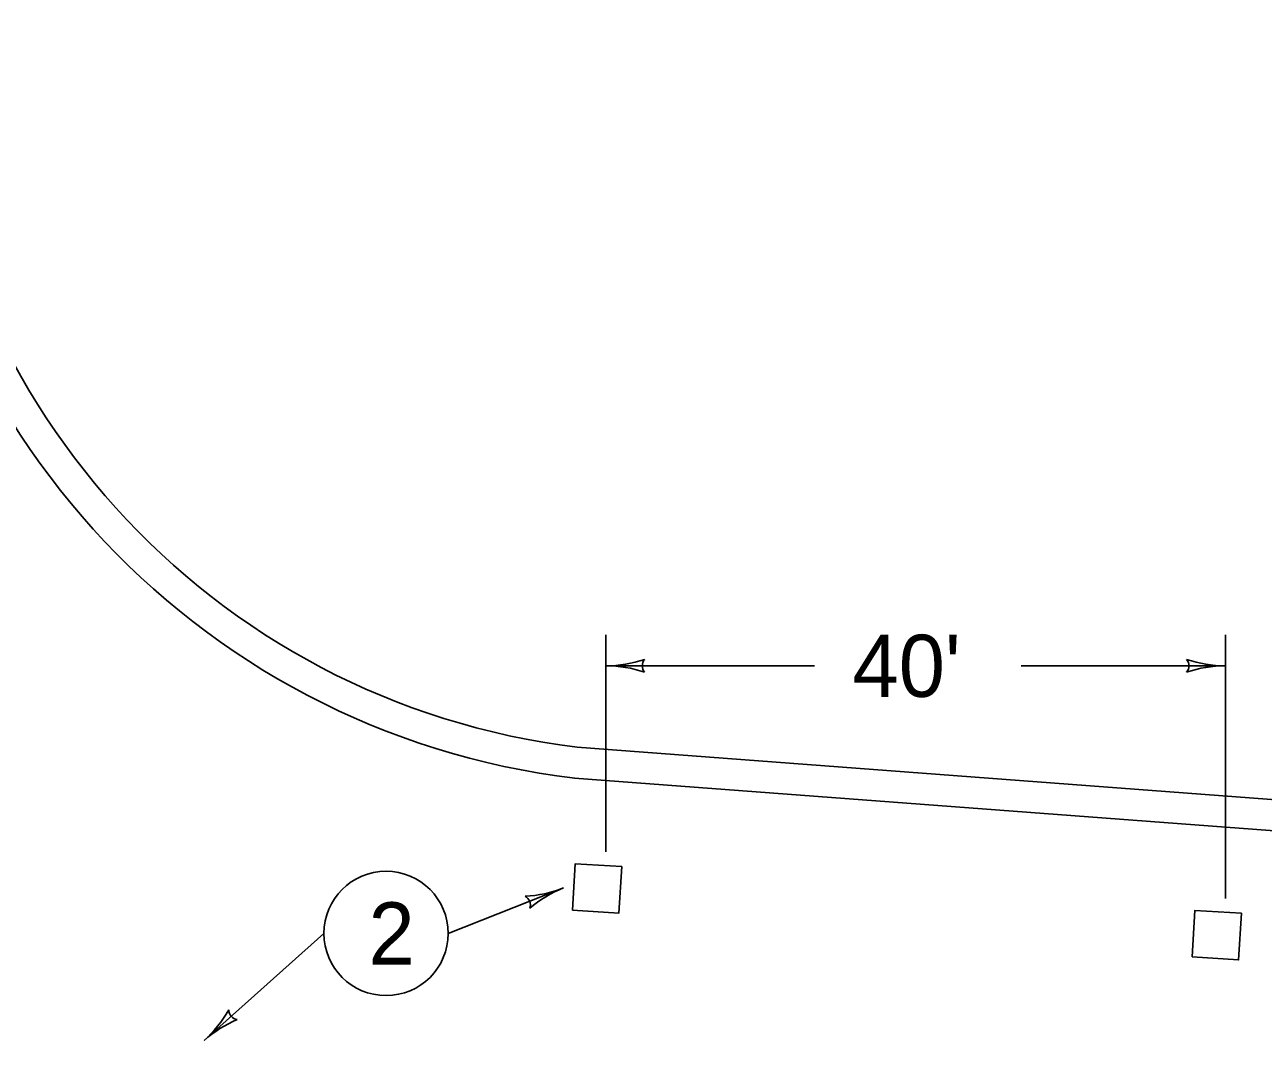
# Model space of a CAD drawing. Extents: x 1007 to 1035.5, y 1000.5 to 1021.5.
# Drawn here: x 1015.969 to 1019.955, y 1012.644 to 1015.928 of the extents above; entities that cross this region are included whole.
import ezdxf

# ---------------------------------------------------------------- set-up
doc = ezdxf.new("R2010")
doc.units = 0
doc.layers.add('Level 1', color=7, linetype='Continuous')

msp = doc.modelspace()

# ---------------------------------------------------------------- linework, layer by layer
at = {"layer": 'Level 1'}
for p, q in [((1017.8392, 1013.865), (1018.5107, 1013.865)), ((1019.1758, 1013.865), (1019.8336, 1013.865)), ((1017.3318, 1013.0035), (1017.7033, 1013.1499)), ((1016.9318, 1013.0035), (1016.5459, 1012.6588))]:
    msp.add_line(p, q, dxfattribs=at)
for points in [[(1017.8392, 1013.2663), (1017.8392, 1013.965)], [(1019.8336, 1013.116), (1019.8336, 1013.965)], [(1017.7465, 1013.6034), (1023.8827, 1013.141), (1030.7599, 1012.1285), (1035, 1012.1285)], [(1017.7382, 1013.5037), (1023.8716, 1013.0416), (1030.7526, 1012.0285), (1035, 1012.0285)]]:
    msp.add_lwpolyline(points, dxfattribs=at)
for points in [[(1017.7316, 1013.078), (1017.8813, 1013.0688), (1017.8905, 1013.2186), (1017.7408, 1013.2278)], [(1019.726, 1012.9277), (1019.8758, 1012.9185), (1019.8849, 1013.0683), (1019.7352, 1013.0774)]]:
    msp.add_lwpolyline(points, close=True, dxfattribs=at)
msp.add_circle((1017.1318, 1013.0035), 0.2, dxfattribs=at)
for centre, radius, start, end in [((1018.0329, 1015.9715), 2.4854, 181.0333, 263.2067), ((1018.0329, 1015.9715), 2.3854, 181.0333, 263.1046), ((1017.8392, 1014.2556), 0.3906, 269.9878, 270), ((1017.8392, 1014.2556), 0.3906, 270, 288.6688), ((1017.8392, 1013.4744), 0.3906, 71.3472, 89.9939), ((1017.9877, 1013.865), 0.0312, 138.7746, 220.8913), ((1019.685, 1013.865), 0.0312, 318.7746, 40.8913), ((1019.8336, 1013.4744), 0.3906, 90, 108.6688), ((1019.8336, 1014.2556), 0.3906, 251.3472, 269.9939), ((1019.8336, 1013.4744), 0.3906, 89.9878, 90), ((1017.56, 1013.5133), 0.3906, 272.8621, 291.5088), ((1017.8465, 1012.7865), 0.3906, 111.5149, 130.1837), ((1017.8465, 1012.7865), 0.3906, 111.5027, 111.5149), ((1017.565, 1013.0955), 0.0312, 340.2895, 62.4062), ((1016.2857, 1012.9501), 0.3906, 311.7753, 330.4441), ((1016.6567, 1012.7577), 0.0312, 180.5499, 262.6666), ((1016.8062, 1012.3674), 0.3906, 113.1225, 131.7692), ((1016.2857, 1012.9501), 0.3906, 311.7631, 311.7753)]:
    msp.add_arc(centre, radius, start, end, dxfattribs=at)

# ---------------------------------------------------------------- texts
for s, p in [("40'", (1018.6332, 1013.765)), ('2', (1017.0752, 1012.9035))]:
    msp.add_text(s, height=0.2, dxfattribs=at).set_placement(p)

doc.saveas('drawing.dxf')
